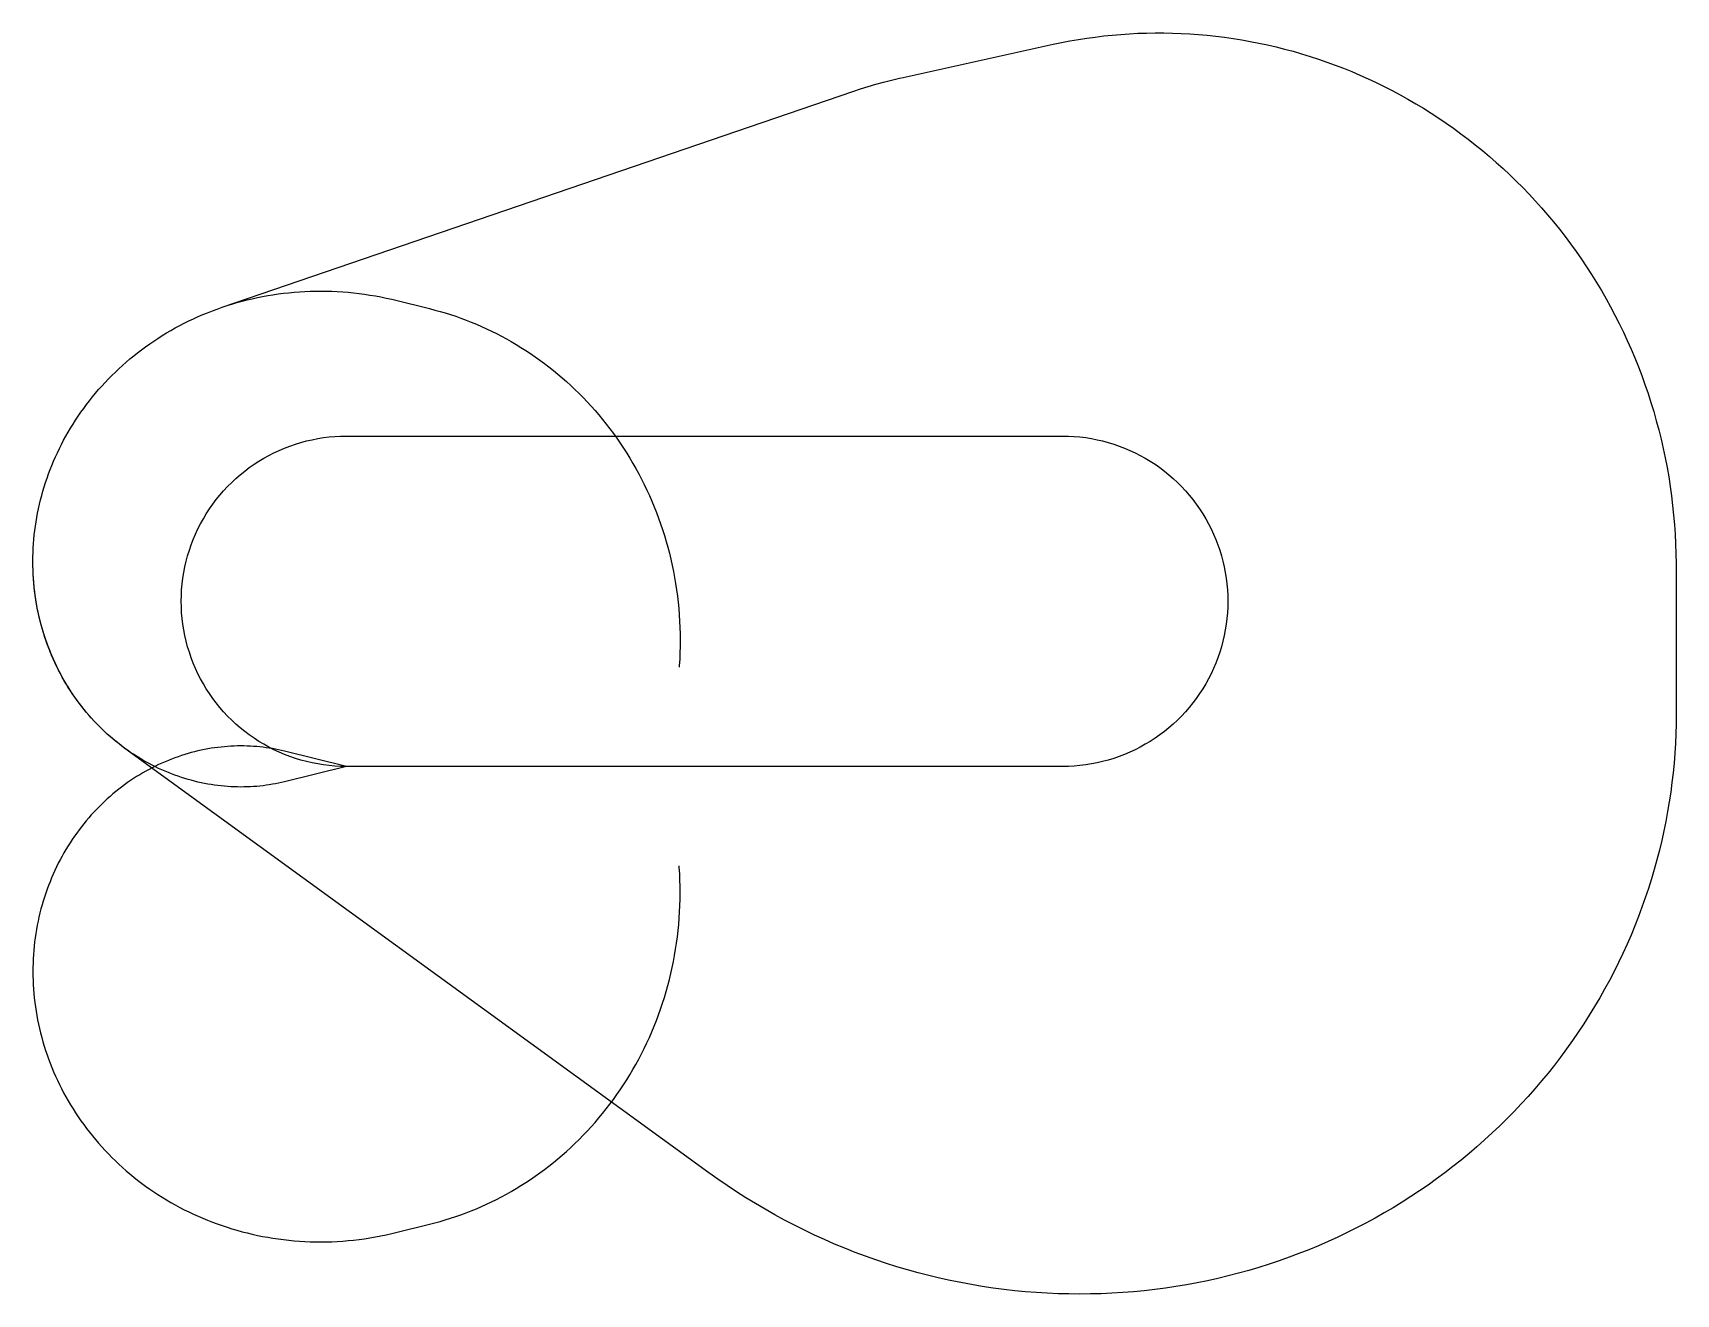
# Model space of a CAD drawing. Header units: metres. Extents: x -6642 to 28175, y -11173 to 15534.
import ezdxf

# ---------------------------------------------------------------- set-up
doc = ezdxf.new("R2010")
doc.units = ezdxf.units.M

msp = doc.modelspace()

# ---------------------------------------------------------------- linework, layer by layer
at = {"layer": 'NorminalTrack', "color": 1}
msp.add_lwpolyline([(0, 0), (0, 0), (-122, 2), (-244, 9), (-366, 19), (-487, 34), (-607, 53), (-727, 76), (-846, 104), (-964, 136), (-1081, 171), (-1197, 211), (-1310, 255), (-1423, 302), (-1534, 354), (-1642, 409), (-1749, 469), (-1854, 532), (-1956, 598), (-2056, 668), (-2154, 742), (-2249, 818), (-2341, 899), (-2430, 982), (-2516, 1068), (-2600, 1157), (-2680, 1250), (-2757, 1345), (-2830, 1442), (-2900, 1542), (-2967, 1644), (-3030, 1749), (-3089, 1856), (-3144, 1965), (-3196, 2075), (-3244, 2188), (-3287, 2302), (-3327, 2417), (-3363, 2534), (-3394, 2652), (-3422, 2771), (-3445, 2891), (-3464, 3011), (-3479, 3133), (-3490, 3254), (-3496, 3376), (-3498, 3498), (-3496, 3620), (-3490, 3742), (-3479, 3864), (-3464, 3985), (-3445, 4106), (-3422, 4226), (-3394, 4345), (-3363, 4463), (-3327, 4579), (-3287, 4695), (-3244, 4809), (-3196, 4921), (-3144, 5032), (-3089, 5141), (-3030, 5247), (-2967, 5352), (-2900, 5455), (-2830, 5555), (-2757, 5652), (-2680, 5747), (-2600, 5839), (-2516, 5928), (-2430, 6015), (-2341, 6098), (-2249, 6178), (-2154, 6255), (-2056, 6329), (-1956, 6399), (-1854, 6465), (-1749, 6528), (-1642, 6587), (-1534, 6643), (-1423, 6694), (-1310, 6742), (-1197, 6786), (-1081, 6825), (-964, 6861), (-846, 6893), (-727, 6920), (-607, 6944), (-487, 6963), (-366, 6977), (-244, 6988), (-122, 6995), (0, 6997), (0, 6997), (15178, 6997), (15178, 6997), (15300, 6995), (15422, 6988), (15544, 6977), (15665, 6963), (15786, 6944), (15905, 6920), (16024, 6893), (16142, 6861), (16259, 6825), (16375, 6786), (16489, 6742), (16601, 6694), (16712, 6643), (16820, 6587), (16927, 6528), (17032, 6465), (17134, 6399), (17234, 6329), (17332, 6255), (17427, 6178), (17519, 6098), (17608, 6015), (17695, 5928), (17778, 5839), (17858, 5747), (17935, 5652), (18008, 5555), (18078, 5455), (18145, 5352), (18208, 5247), (18267, 5141), (18322, 5032), (18374, 4921), (18422, 4809), (18465, 4695), (18505, 4579), (18541, 4463), (18573, 4345), (18600, 4226), (18623, 4106), (18642, 3985), (18657, 3864), (18668, 3742), (18674, 3620), (18676, 3498), (18674, 3376), (18668, 3254), (18657, 3133), (18642, 3011), (18623, 2891), (18600, 2771), (18573, 2652), (18541, 2534), (18505, 2417), (18465, 2302), (18422, 2188), (18374, 2075), (18322, 1965), (18267, 1856), (18208, 1749), (18145, 1644), (18078, 1542), (18008, 1442), (17935, 1345), (17858, 1250), (17778, 1157), (17695, 1068), (17608, 982), (17519, 899), (17427, 818), (17332, 742), (17234, 668), (17134, 598), (17032, 532), (16927, 469), (16820, 409), (16712, 354), (16601, 302), (16489, 255), (16375, 211), (16259, 171), (16142, 136), (16024, 104), (15905, 76), (15786, 53), (15665, 34), (15544, 19), (15422, 9), (15300, 2), (15178, 0), (0, 0)], dxfattribs=at)
at = {"layer": 'WindSpiral', "color": 5}
for points in [[(0, 0), (-1311, -324), (-1375, -339), (-1439, -353), (-1503, -366), (-1568, -378), (-1633, -389), (-1699, -398), (-1765, -407), (-1832, -414), (-1899, -421), (-1966, -426), (-2034, -430), (-2102, -433), (-2170, -434), (-2239, -435), (-2308, -434), (-2377, -432), (-2446, -429), (-2515, -424), (-2585, -419), (-2655, -412), (-2725, -404), (-2795, -394), (-2865, -384), (-2935, -372), (-3005, -359), (-3075, -344), (-3145, -329), (-3215, -312), (-3285, -293), (-3355, -274), (-3425, -253), (-3495, -231), (-3564, -207), (-3634, -183), (-3703, -157), (-3772, -129), (-3840, -101), (-3909, -71), (-3977, -40), (-4045, -7), (-4112, 27), (-4179, 62), (-4246, 98), (-4312, 136), (-4378, 175), (-4443, 215), (-4508, 257), (-4573, 299), (-4636, 343), (-4700, 389), (-4762, 435), (-4824, 483), (-4885, 532), (-4946, 582), (-5006, 634), (-5065, 686), (-5124, 740), (-5182, 795), (-5239, 852), (-5295, 909), (-5350, 968), (-5405, 1027), (-5458, 1088), (-5511, 1150), (-5563, 1213), (-5613, 1277), (-5663, 1342), (-5712, 1409), (-5760, 1476), (-5807, 1545), (-5852, 1614), (-5897, 1684), (-5941, 1756), (-5983, 1828), (-6024, 1901), (-6064, 1976), (-6103, 2051), (-6141, 2127), (-6178, 2204), (-6213, 2282), (-6247, 2360), (-6279, 2440), (-6311, 2520), (-6341, 2601), (-6370, 2683), (-6397, 2765), (-6423, 2849), (-6448, 2932), (-6471, 3017), (-6493, 3102), (-6513, 3188), (-6532, 3275), (-6550, 3362), (-6566, 3449), (-6580, 3537), (-6593, 3626), (-6605, 3715), (-6615, 3804), (-6623, 3894), (-6630, 3984), (-6636, 4075), (-6639, 4166), (-6642, 4257), (-6642, 4349), (-6641, 4440), (-6639, 4533), (-6634, 4625), (-6629, 4717), (-6621, 4810), (-6612, 4902), (-6601, 4995), (-6589, 5088), (-6575, 5181), (-6559, 5273), (-6542, 5366), (-6523, 5459), (-6502, 5551), (-6479, 5644), (-6455, 5736), (-6430, 5828), (-6402, 5920), (-6373, 6012), (-6342, 6103), (-6310, 6194), (-6276, 6285), (-6240, 6375), (-6202, 6465), (-6163, 6555), (-6122, 6644), (-6080, 6732), (-6036, 6820), (-5990, 6908), (-5943, 6994), (-5894, 7081), (-5843, 7166), (-5791, 7251), (-5737, 7335), (-5681, 7419), (-5624, 7502), (-5565, 7583), (-5505, 7665), (-5443, 7745), (-5380, 7824), (-5315, 7902), (-5249, 7980), (-5181, 8056), (-5111, 8132), (-5040, 8206), (-4968, 8280), (-4894, 8352), (-4819, 8423), (-4742, 8493), (-4664, 8562), (-4585, 8629), (-4504, 8696), (-4422, 8761), (-4338, 8824), (-4253, 8887), (-4167, 8948), (-4080, 9008), (-3991, 9066), (-3901, 9123), (-3810, 9179), (-3718, 9233), (-3625, 9285), (-3530, 9336), (-3435, 9386), (-3338, 9434), (-3240, 9480), (-3141, 9525), (-3042, 9568), (-2941, 9609), (-2839, 9649), (-2737, 9687), (-2633, 9724), (-2633, 9724), (10729, 14292), (10891, 14346), (11054, 14397), (11218, 14445), (11384, 14491), (11550, 14534), (11718, 14573), (11795, 14591), (14979, 15292), (15155, 15329), (15332, 15363), (15510, 15394), (15688, 15422), (15868, 15447), (16047, 15469), (16228, 15488), (16409, 15503), (16590, 15516), (16772, 15525), (16955, 15531), (17137, 15534), (17320, 15534), (17503, 15530), (17687, 15524), (17870, 15514), (18054, 15501), (18237, 15485), (18421, 15465), (18604, 15442), (18787, 15416), (18970, 15387), (19153, 15355), (19335, 15319), (19517, 15280), (19699, 15238), (19879, 15192), (20060, 15144), (20240, 15092), (20419, 15037), (20597, 14979), (20774, 14917), (20951, 14853), (21127, 14785), (21302, 14714), (21475, 14640), (21648, 14563), (21819, 14483), (21990, 14399), (22159, 14313), (22326, 14223), (22493, 14131), (22658, 14035), (22821, 13937), (22983, 13835), (23144, 13731), (23302, 13623), (23459, 13513), (23615, 13400), (23768, 13284), (23920, 13165), (24070, 13043), (24217, 12919), (24363, 12792), (24507, 12662), (24649, 12530), (24788, 12395), (24925, 12257), (25061, 12117), (25193, 11974), (25324, 11829), (25452, 11681), (25577, 11531), (25700, 11378), (25821, 11223), (25939, 11066), (26055, 10907), (26167, 10745), (26277, 10582), (26385, 10416), (26489, 10248), (26591, 10078), (26690, 9906), (26786, 9733), (26879, 9557), (26969, 9379), (27056, 9200), (27140, 9019), (27221, 8836), (27299, 8652), (27374, 8466), (27446, 8279), (27514, 8090), (27579, 7900), (27641, 7708), (27700, 7515), (27755, 7321), (27807, 7126), (27856, 6929), (27901, 6732), (27943, 6533), (27982, 6334), (28017, 6134), (28048, 5932), (28077, 5730), (28101, 5528), (28122, 5324), (28140, 5120), (28154, 4916), (28164, 4711), (28171, 4506), (28174, 4300), (28175, 4214), (28175, 1105), (28173, 899), (28168, 693), (28159, 486), (28146, 280), (28130, 73), (28110, -133), (28086, -339), (28059, -545), (28028, -751), (27994, -957), (27956, -1162), (27914, -1366), (27869, -1571), (27820, -1774), (27768, -1977), (27712, -2179), (27652, -2381), (27589, -2582), (27522, -2781), (27451, -2980), (27377, -3178), (27300, -3375), (27219, -3570), (27134, -3765), (27046, -3958), (26955, -4150), (26860, -4340), (26762, -4529), (26660, -4716), (26555, -4902), (26446, -5086), (26335, -5269), (26219, -5449), (26101, -5628), (25979, -5805), (25855, -5980), (25726, -6153), (25595, -6324), (25461, -6493), (25324, -6660), (25183, -6824), (25040, -6987), (24893, -7146), (24744, -7304), (24591, -7459), (24436, -7611), (24278, -7761), (24117, -7909), (23954, -8053), (23788, -8195), (23619, -8334), (23447, -8471), (23273, -8604), (23097, -8735), (22918, -8863), (22736, -8987), (22553, -9109), (22367, -9227), (22178, -9343), (21988, -9455), (21795, -9564), (21600, -9670), (21403, -9772), (21204, -9872), (21004, -9967), (20801, -10060), (20597, -10149), (20390, -10234), (20183, -10316), (19973, -10394), (19762, -10469), (19549, -10540), (19335, -10608), (19120, -10671), (18903, -10732), (18685, -10788), (18466, -10841), (18245, -10889), (18024, -10934), (17801, -10976), (17578, -11013), (17354, -11047), (17129, -11076), (16903, -11102), (16676, -11124), (16449, -11142), (16222, -11156), (15993, -11166), (15765, -11171), (15536, -11173), (15307, -11171), (15078, -11165), (14848, -11155), (14619, -11141), (14390, -11123), (14160, -11101), (13931, -11075), (13702, -11045), (13474, -11011), (13246, -10973), (13018, -10931), (12791, -10884), (12564, -10834), (12338, -10780), (12113, -10722), (11888, -10659), (11665, -10593), (11442, -10523), (11221, -10449), (11000, -10371), (10781, -10289), (10563, -10203), (10346, -10113), (10130, -10019), (9916, -9922), (9704, -9820), (9493, -9715), (9284, -9606), (9076, -9493), (8870, -9377), (8666, -9257), (8464, -9133), (8264, -9006), (8066, -8874), (7870, -8740), (7677, -8602), (-4691, 383), (-4754, 429), (-4816, 477), (-4878, 526), (-4938, 576), (-4998, 627), (-5058, 680), (-5116, 733), (-5174, 788), (-5231, 844), (-5288, 902), (-5343, 960), (-5398, 1020), (-5451, 1080), (-5504, 1142), (-5556, 1205), (-5607, 1269), (-5657, 1334), (-5706, 1400), (-5754, 1467), (-5801, 1536), (-5847, 1605), (-5891, 1675), (-5935, 1747), (-5978, 1819), (-6019, 1892), (-6059, 1966), (-6098, 2041), (-6136, 2117), (-6173, 2194), (-6208, 2272), (-6243, 2350), (-6275, 2430), (-6307, 2510), (-6337, 2591), (-6366, 2672), (-6394, 2755), (-6420, 2838), (-6445, 2922), (-6468, 3006), (-6490, 3091), (-6511, 3177), (-6530, 3263), (-6548, 3350), (-6564, 3438), (-6579, 3526), (-6592, 3614), (-6604, 3703), (-6614, 3793), (-6622, 3883), (-6630, 3973), (-6635, 4063), (-6639, 4154), (-6641, 4245), (-6642, 4337), (-6642, 4337)], [(0, 0), (-1311, -324), (-1375, -339), (-1439, -353), (-1503, -366), (-1568, -378), (-1633, -389), (-1699, -398), (-1765, -407), (-1832, -414), (-1899, -421), (-1966, -426), (-2034, -430), (-2102, -433), (-2170, -434), (-2239, -435), (-2308, -434), (-2377, -432), (-2446, -429), (-2515, -424), (-2585, -419), (-2655, -412), (-2725, -404), (-2795, -394), (-2865, -384), (-2935, -372), (-3005, -359), (-3075, -344), (-3145, -329), (-3215, -312), (-3285, -293), (-3355, -274), (-3425, -253), (-3495, -231), (-3564, -207), (-3634, -183), (-3703, -157), (-3772, -129), (-3840, -101), (-3909, -71), (-3977, -40), (-4045, -7), (-4112, 27), (-4179, 62), (-4246, 98), (-4312, 136), (-4378, 175), (-4443, 215), (-4508, 257), (-4573, 299), (-4636, 343), (-4700, 389), (-4762, 435), (-4824, 483), (-4885, 532), (-4946, 582), (-5006, 634), (-5065, 686), (-5124, 740), (-5182, 795), (-5239, 852), (-5295, 909), (-5350, 968), (-5405, 1027), (-5458, 1088), (-5511, 1150), (-5563, 1213), (-5613, 1277), (-5663, 1342), (-5712, 1409), (-5760, 1476), (-5807, 1545), (-5852, 1614), (-5897, 1684), (-5941, 1756), (-5983, 1828), (-6024, 1901), (-6064, 1976), (-6103, 2051), (-6141, 2127), (-6178, 2204), (-6213, 2282), (-6247, 2360), (-6279, 2440), (-6311, 2520), (-6341, 2601), (-6370, 2683), (-6397, 2765), (-6423, 2849), (-6448, 2932), (-6471, 3017), (-6493, 3102), (-6513, 3188), (-6532, 3275), (-6550, 3362), (-6566, 3449), (-6580, 3537), (-6593, 3626), (-6605, 3715), (-6615, 3804), (-6623, 3894), (-6630, 3984), (-6636, 4075), (-6639, 4166), (-6642, 4257), (-6642, 4349), (-6641, 4440), (-6639, 4533), (-6634, 4625), (-6629, 4717), (-6621, 4810), (-6612, 4902), (-6601, 4995), (-6589, 5088), (-6575, 5181), (-6559, 5273), (-6542, 5366), (-6523, 5459), (-6502, 5551), (-6479, 5644), (-6455, 5736), (-6430, 5828), (-6402, 5920), (-6373, 6012), (-6342, 6103), (-6310, 6194), (-6276, 6285), (-6240, 6375), (-6202, 6465), (-6163, 6555), (-6122, 6644), (-6080, 6732), (-6036, 6820), (-5990, 6908), (-5943, 6994), (-5894, 7081), (-5843, 7166), (-5791, 7251), (-5737, 7335), (-5681, 7419), (-5624, 7502), (-5565, 7583), (-5505, 7665), (-5443, 7745), (-5380, 7824), (-5315, 7902), (-5249, 7980), (-5181, 8056), (-5111, 8132), (-5040, 8206), (-4968, 8280), (-4894, 8352), (-4819, 8423), (-4742, 8493), (-4664, 8562), (-4585, 8629), (-4504, 8696), (-4422, 8761), (-4338, 8824), (-4253, 8887), (-4167, 8948), (-4080, 9008), (-3991, 9066), (-3901, 9123), (-3810, 9179), (-3718, 9233), (-3625, 9285), (-3530, 9336), (-3435, 9386), (-3338, 9434), (-3240, 9480), (-3141, 9525), (-3042, 9568), (-2941, 9609), (-2839, 9649), (-2737, 9687), (-2633, 9724), (-2529, 9758), (-2424, 9791), (-2318, 9822), (-2211, 9852), (-2103, 9879), (-1995, 9905), (-1886, 9929), (-1777, 9951), (-1667, 9971), (-1556, 9989), (-1445, 10006), (-1333, 10020), (-1220, 10033), (-1108, 10044), (-994, 10052), (-881, 10059), (-767, 10064), (-653, 10066), (-538, 10067), (-423, 10066), (-308, 10063), (-193, 10057), (-78, 10050), (38, 10041), (153, 10029), (269, 10016), (384, 10000), (500, 9983), (615, 9963), (731, 9942), (846, 9918), (961, 9892), (1047, 9871), (1762, 9695), (1874, 9666), (1985, 9636), (2096, 9603), (2207, 9568), (2317, 9532), (2427, 9493), (2536, 9453), (2645, 9410), (2754, 9365), (2861, 9319), (2969, 9270), (3075, 9220), (3181, 9167), (3286, 9113), (3391, 9056), (3494, 8998), (3597, 8937), (3699, 8875), (3800, 8811), (3901, 8745), (4000, 8677), (4098, 8607), (4195, 8536), (4291, 8462), (4387, 8387), (4481, 8310), (4573, 8231), (4665, 8150), (4755, 8068), (4844, 7984), (4932, 7898), (5019, 7810), (5104, 7721), (5187, 7630), (5270, 7538), (5350, 7443), (5430, 7348), (5507, 7250), (5584, 7151), (5658, 7051), (5731, 6949), (5803, 6846), (5872, 6741), (5940, 6635), (6007, 6527), (6071, 6418), (6134, 6308), (6195, 6196), (6254, 6083), (6311, 5969), (6366, 5854), (6420, 5737), (6471, 5620), (6521, 5501), (6568, 5381), (6614, 5260), (6657, 5138), (6699, 5015), (6738, 4891), (6775, 4767), (6810, 4641), (6843, 4514), (6874, 4387), (6903, 4259), (6929, 4130), (6954, 4001), (6976, 3871), (6996, 3740), (7013, 3608), (7029, 3477), (7042, 3344), (7052, 3211), (7061, 3078), (7067, 2944), (7071, 2810), (7072, 2676), (7071, 2541), (7068, 2407), (7062, 2272), (7054, 2137), (7052, 2103)], [(0, 0), (-1311, 324), (-1375, 339), (-1439, 353), (-1503, 366), (-1568, 378), (-1633, 389), (-1699, 398), (-1765, 407), (-1832, 414), (-1899, 421), (-1966, 426), (-2034, 430), (-2102, 433), (-2170, 434), (-2239, 435), (-2308, 434), (-2377, 432), (-2446, 429), (-2515, 424), (-2585, 419), (-2655, 412), (-2725, 404), (-2795, 394), (-2865, 384), (-2935, 372), (-3005, 359), (-3075, 344), (-3145, 329), (-3215, 312), (-3285, 293), (-3355, 274), (-3425, 253), (-3495, 231), (-3564, 207), (-3634, 183), (-3703, 157), (-3772, 129), (-3840, 101), (-3909, 71), (-3977, 40), (-4045, 7), (-4112, -27), (-4179, -62), (-4246, -98), (-4312, -136), (-4378, -175), (-4443, -215), (-4508, -257), (-4573, -299), (-4636, -343), (-4700, -389), (-4762, -435), (-4824, -483), (-4885, -532), (-4946, -582), (-5006, -634), (-5065, -686), (-5124, -740), (-5182, -795), (-5239, -852), (-5295, -909), (-5350, -968), (-5405, -1027), (-5458, -1088), (-5511, -1150), (-5563, -1213), (-5613, -1277), (-5663, -1342), (-5712, -1409), (-5760, -1476), (-5807, -1545), (-5852, -1614), (-5897, -1684), (-5941, -1756), (-5983, -1828), (-6024, -1901), (-6064, -1976), (-6103, -2051), (-6141, -2127), (-6178, -2204), (-6213, -2282), (-6247, -2360), (-6279, -2440), (-6311, -2520), (-6341, -2601), (-6370, -2683), (-6397, -2765), (-6423, -2849), (-6448, -2932), (-6471, -3017), (-6493, -3102), (-6513, -3188), (-6532, -3275), (-6550, -3362), (-6566, -3449), (-6580, -3537), (-6593, -3626), (-6605, -3715), (-6615, -3804), (-6623, -3894), (-6630, -3984), (-6636, -4075), (-6639, -4166), (-6642, -4257), (-6642, -4349), (-6641, -4440), (-6639, -4533), (-6634, -4625), (-6629, -4717), (-6621, -4810), (-6612, -4902), (-6601, -4995), (-6589, -5088), (-6575, -5181), (-6559, -5273), (-6542, -5366), (-6523, -5459), (-6502, -5551), (-6479, -5644), (-6455, -5736), (-6430, -5828), (-6402, -5920), (-6373, -6012), (-6342, -6103), (-6310, -6194), (-6276, -6285), (-6240, -6375), (-6202, -6465), (-6163, -6555), (-6122, -6644), (-6080, -6732), (-6036, -6820), (-5990, -6908), (-5943, -6994), (-5894, -7081), (-5843, -7166), (-5791, -7251), (-5737, -7335), (-5681, -7419), (-5624, -7502), (-5565, -7583), (-5505, -7665), (-5443, -7745), (-5380, -7824), (-5315, -7902), (-5249, -7980), (-5181, -8056), (-5111, -8132), (-5040, -8206), (-4968, -8280), (-4894, -8352), (-4819, -8423), (-4742, -8493), (-4664, -8562), (-4585, -8629), (-4504, -8696), (-4422, -8761), (-4338, -8824), (-4253, -8887), (-4167, -8948), (-4080, -9008), (-3991, -9066), (-3901, -9123), (-3810, -9179), (-3718, -9233), (-3625, -9285), (-3530, -9336), (-3435, -9386), (-3338, -9434), (-3240, -9480), (-3141, -9525), (-3042, -9568), (-2941, -9609), (-2839, -9649), (-2737, -9687), (-2633, -9724), (-2529, -9758), (-2424, -9791), (-2318, -9822), (-2211, -9852), (-2103, -9879), (-1995, -9905), (-1886, -9929), (-1777, -9951), (-1667, -9971), (-1556, -9989), (-1445, -10006), (-1333, -10020), (-1220, -10033), (-1108, -10044), (-994, -10052), (-881, -10059), (-767, -10064), (-653, -10066), (-538, -10067), (-423, -10066), (-308, -10063), (-193, -10057), (-78, -10050), (38, -10041), (153, -10029), (269, -10016), (384, -10000), (500, -9983), (615, -9963), (731, -9942), (846, -9918), (961, -9892), (1047, -9871), (1762, -9695), (1874, -9666), (1985, -9636), (2096, -9603), (2207, -9568), (2317, -9532), (2427, -9493), (2536, -9453), (2645, -9410), (2754, -9365), (2861, -9319), (2969, -9270), (3075, -9220), (3181, -9167), (3286, -9113), (3391, -9056), (3494, -8998), (3597, -8937), (3699, -8875), (3800, -8811), (3901, -8745), (4000, -8677), (4098, -8607), (4195, -8536), (4291, -8462), (4387, -8387), (4481, -8310), (4573, -8231), (4665, -8150), (4755, -8068), (4844, -7984), (4932, -7898), (5019, -7810), (5104, -7721), (5187, -7630), (5270, -7538), (5350, -7443), (5430, -7348), (5507, -7250), (5584, -7151), (5658, -7051), (5731, -6949), (5803, -6846), (5872, -6741), (5940, -6635), (6007, -6527), (6071, -6418), (6134, -6308), (6195, -6196), (6254, -6083), (6311, -5969), (6366, -5854), (6420, -5737), (6471, -5620), (6521, -5501), (6568, -5381), (6614, -5260), (6657, -5138), (6699, -5015), (6738, -4891), (6775, -4767), (6810, -4641), (6843, -4514), (6874, -4387), (6903, -4259), (6929, -4130), (6954, -4001), (6976, -3871), (6996, -3740), (7013, -3608), (7029, -3477), (7042, -3344), (7052, -3211), (7061, -3078), (7067, -2944), (7071, -2810), (7072, -2676), (7071, -2541), (7068, -2407), (7062, -2272), (7054, -2137), (7052, -2103)]]:
    msp.add_lwpolyline(points, dxfattribs=at)

doc.saveas('drawing.dxf')
